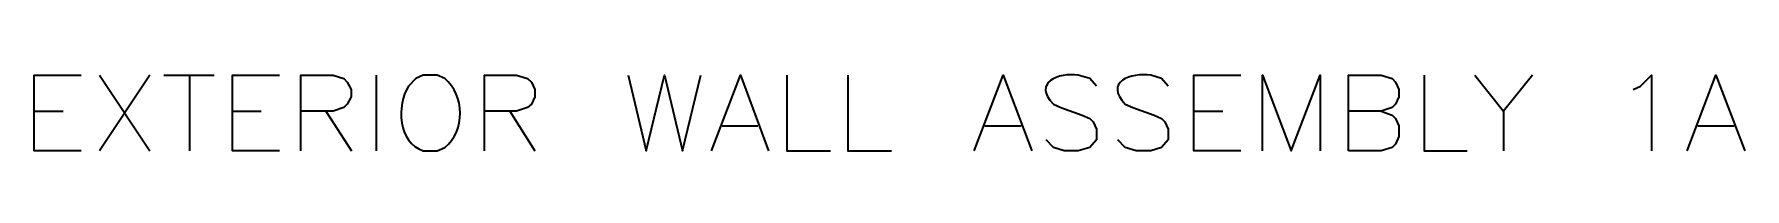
# Model space of a CAD drawing. Header units: inches. Extents: x 5 to 516, y -193 to 129.
# Drawn here: x 110.538 to 113.367, y -186.987 to -186.857 of the extents above; entities that cross this region are included whole.
import ezdxf

# ---------------------------------------------------------------- set-up
doc = ezdxf.new("R2010")
doc.units = ezdxf.units.IN
doc.header["$MEASUREMENT"] = 0
doc.layers.add('PDF8_Geometry', color=7, linetype='Continuous')

msp = doc.modelspace()

# ---------------------------------------------------------------- linework, layer by layer
at = {"layer": 'PDF8_Geometry', "lineweight": 35}
for points in [[(110.6155178, -186.9868943), (110.53774, -186.9868943), (110.53774, -186.8624498), (110.6155178, -186.8624498)], [(110.6455174, -186.8624498), (110.7288507, -186.9868942)], [(110.7288507, -186.8624498), (110.6455174, -186.9868942)], [(110.7521843, -186.8624498), (110.8355176, -186.8624498)], [(110.794407, -186.8624498), (110.794407, -186.9868942)], [(110.9432953, -186.9868943), (110.8655175, -186.9868943), (110.8655175, -186.8624498), (110.9432953, -186.8624498)], [(110.9788508, -186.9868943), (110.9788508, -186.8624498), (111.0321841, -186.8624498), (111.0499619, -186.8680054), (111.0555174, -186.8735609), (111.0621841, -186.8857831), (111.0621841, -186.8980054), (111.0555174, -186.9102276), (111.0499619, -186.9157831), (111.0321841, -186.9213387), (110.9788508, -186.9213387)], [(111.1032958, -186.8624498), (111.1032958, -186.9868942)], [(111.2166288, -186.8680053), (111.2044066, -186.8624498), (111.1810733, -186.8624498), (111.168851, -186.8680053), (111.1566288, -186.8802276)], [(111.2821842, -186.9868943), (111.2821842, -186.8624498), (111.3355175, -186.8624498), (111.3532953, -186.8680054), (111.359962, -186.8735609), (111.3655176, -186.8857831), (111.3655176, -186.8980054), (111.359962, -186.9102276), (111.3532953, -186.9157831), (111.3355175, -186.9213387), (111.2821842, -186.9213387)], [(111.5199625, -186.8624498), (111.5499625, -186.9868942), (111.5799625, -186.8624498), (111.6099625, -186.9868942), (111.6399625, -186.8624498)], [(111.6577403, -186.9868943), (111.7055181, -186.8624498), (111.7521848, -186.9868943)], [(111.7821843, -186.8624498), (111.7821843, -186.9868942), (111.8544065, -186.9868942)], [(111.8832958, -186.8624498), (111.8832958, -186.9868942), (111.955518, -186.9868942)], [(112.0921847, -186.9868943), (112.1399624, -186.8624498), (112.1877402, -186.9868943)], [(112.2944071, -186.8802274), (112.283296, -186.8680052), (112.2644071, -186.8624496)], [(112.4132957, -186.8802274), (112.4021846, -186.8680052), (112.3844068, -186.8624496)], [(112.5332957, -186.9868943), (112.4555179, -186.9868943), (112.4555179, -186.8624498), (112.5332957, -186.8624498)], [(112.5688512, -186.9868943), (112.5688512, -186.8624498), (112.616629, -186.9868943), (112.6644067, -186.8624498), (112.6644067, -186.9868943)], [(112.7110736, -186.9868943), (112.7110736, -186.8624498), (112.765518, -186.8624498), (112.7832958, -186.8680054), (112.7888513, -186.8735609), (112.7944069, -186.8857831), (112.7944069, -186.8980054), (112.7888513, -186.9102276), (112.7832958, -186.9157831), (112.765518, -186.9213387), (112.7110736, -186.9213387)], [(112.8366291, -186.8624498), (112.8366291, -186.9868942), (112.9077402, -186.9868942)], [(112.9199624, -186.8624498), (112.9677402, -186.9213387), (112.9677402, -186.9868942)], [(113.0155181, -186.8624498), (112.9677403, -186.9213387)], [(113.1821848, -186.8857827), (113.194407, -186.8802272), (113.2121848, -186.8624494), (113.2121848, -186.9868939)], [(113.2710734, -186.9868943), (113.3188512, -186.8624498), (113.366629, -186.9868943)], [(110.53774, -186.9213385), (110.5855178, -186.9213385)], [(110.8655175, -186.9213385), (110.9132953, -186.9213385)], [(111.0199625, -186.9213385), (111.0621847, -186.9868941)], [(111.324407, -186.9213385), (111.3655181, -186.9868941)], [(112.223296, -186.9102274), (112.2355183, -186.915783), (112.2710738, -186.9280052), (112.283296, -186.9335607), (112.2888516, -186.9391163), (112.2944071, -186.9513385), (112.2944071, -186.9691163), (112.283296, -186.9813385), (112.2644071, -186.9868941), (112.2410738, -186.9868941), (112.223296, -186.9813385), (112.2110738, -186.9691163)], [(112.3421846, -186.9102274), (112.3544068, -186.915783), (112.3899624, -186.9280052), (112.4021846, -186.9335607), (112.4077402, -186.9391163), (112.4132957, -186.9513385), (112.4132957, -186.9691163), (112.4021846, -186.9813385), (112.3844068, -186.9868941), (112.3599624, -186.9868941), (112.3421846, -186.9813385), (112.3299624, -186.9691163)], [(112.4555179, -186.9213385), (112.5032957, -186.9213385)], [(112.7655181, -186.9213385), (112.7832958, -186.9280052), (112.7888514, -186.9335608), (112.794407, -186.945783), (112.794407, -186.9635608), (112.7888514, -186.975783), (112.7832958, -186.9813385), (112.7655181, -186.9868941), (112.7110736, -186.9868941)], [(111.675518, -186.9457831), (111.7344069, -186.9457831)], [(112.1099623, -186.9457831), (112.1699623, -186.9457831)], [(113.2888513, -186.9457831), (113.3488513, -186.9457831)], [(111.1810733, -186.9868942), (111.2044066, -186.9868942), (111.2166288, -186.9813387)]]:
    msp.add_lwpolyline(points, dxfattribs=at)
for points in [[(111.2166288, -186.9813387), (111.2509807, -186.9543572), (111.2502214, -186.8951535), (111.2166288, -186.8680053)], [(112.2644071, -186.8624496), (112.2322775, -186.8576163), (112.1875183, -186.8740793), (112.223296, -186.9102274)], [(112.3844068, -186.8624496), (112.3522587, -186.8574311), (112.3059624, -186.8735237), (112.3421846, -186.9102274)], [(111.1566288, -186.8802276), (111.1367399, -186.9122276), (111.139351, -186.9736905), (111.1810733, -186.9868942)]]:
    msp.add_open_spline(points, degree=3, dxfattribs=at)

doc.saveas('drawing.dxf')
